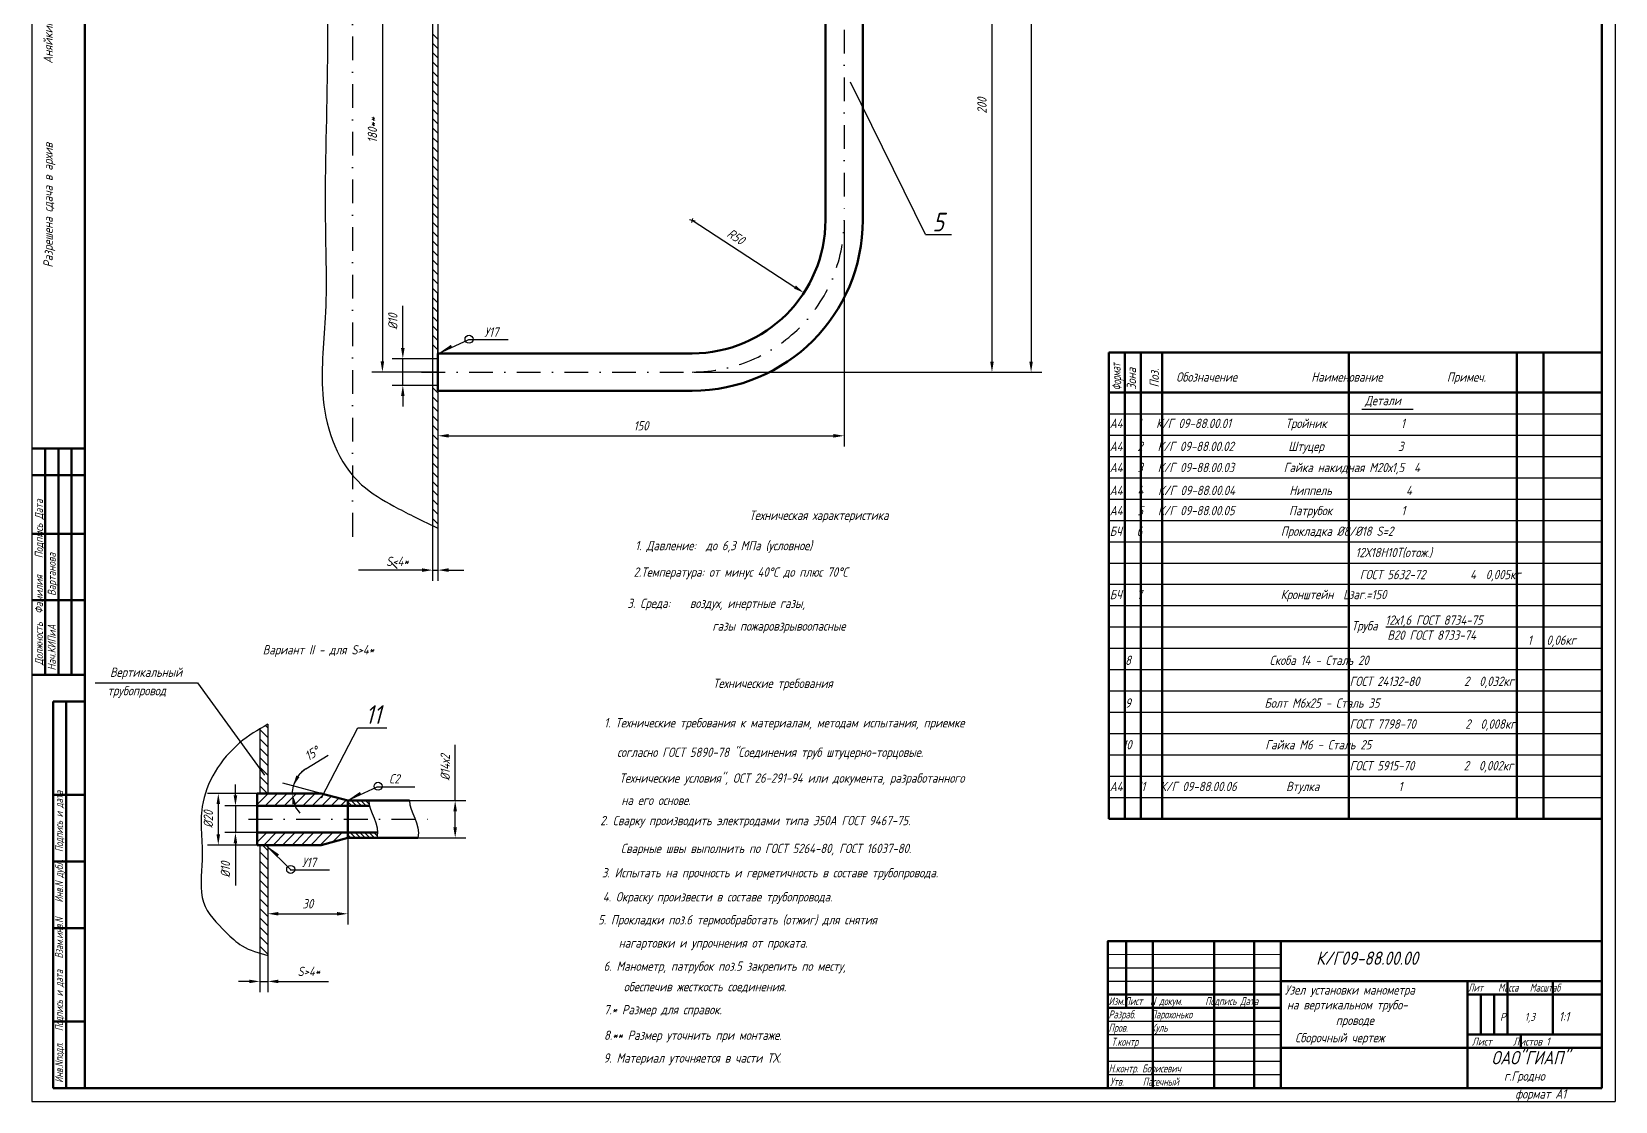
# Model space of a CAD drawing. Header units: inches. Extents: x 0 to 1925, y 0 to 841.
# Drawn here: x 0 to 594, y 0 to 401 of the extents above; entities that cross this region are included whole.
import ezdxf

# ---------------------------------------------------------------- set-up
doc = ezdxf.new("R2010")
doc.units = ezdxf.units.IN
doc.header["$LTSCALE"] = 0.7
doc.header["$MEASUREMENT"] = 0
doc.linetypes.add('DASHDOT', pattern=[25.4, 12.7, -6.35, 0, -6.35])
doc.styles.get("Standard").update_dxf_attribs({"font": 'romand.shx', "width": 0.8, "oblique": 15, "height": 3.5})
doc.dimstyles.get("Standard").update_dxf_attribs({"dimtxt": 3.5, "dimasz": 4, "dimexe": 4, "dimexo": 0, "dimgap": 2, "dimtad": 1, "dimdec": 0, "dimdsep": 46, "dimtxsty": 'Standard', "dimcen": 0.09, "dimadec": 0, "dimazin": 0, "dimtfac": 1, "dimtdec": 0, "dimtmove": 0, "dimatfit": 3, "dimfxl": 0, "dimtolj": 1, "dimtzin": 0, "dimlwd": 25, "dimlwe": 25, "dimarcsym": 0})

# ---------------------------------------------------------------- blocks, each defined once
blk = doc.blocks.new('*D297')
at = {"color": 0, "lineweight": 25}
for p, q in [((139.21, 282.69), (139.21, 298.51)), ((150.39, 278.69), (135.21, 278.69)), ((139.21, 268.69), (139.21, 278.69)), ((150.39, 268.69), (135.21, 268.69)), ((139.21, 264.69), (139.21, 260.69))]:
    blk.add_line(p, q, dxfattribs=at)
for points in [[(138.54, 282.69), (139.87, 282.69), (139.21, 278.69)], [(138.54, 264.69), (139.87, 264.69), (139.21, 268.69)]]:
    blk.add_solid(points, dxfattribs=at)
at = {"layer": 'DEFPOINTS', "color": 0, "lineweight": 25}
for p in [(139.21, 278.69), (150.39, 278.69), (150.39, 268.69)]:
    blk.add_point(p, dxfattribs=at)
at = {"color": 0, "lineweight": 25, "insert": (135.46, 292.6), "char_height": 3.5, "attachment_point": 5, "rotation": 90}
blk.add_mtext('\\A1;%%C10', dxfattribs=at)
blk = doc.blocks.new('*D407')
at = {"color": 0, "lineweight": 25}
for p, q in [((155.11, 455.33), (127.56, 455.33)), ((131.56, 451.33), (131.56, 277.69)), ((152.39, 273.69), (127.56, 273.69))]:
    blk.add_line(p, q, dxfattribs=at)
for points in [[(130.89, 451.33), (132.22, 451.33), (131.56, 455.33)], [(130.89, 277.69), (132.22, 277.69), (131.56, 273.69)]]:
    blk.add_solid(points, dxfattribs=at)
at = {"layer": 'DEFPOINTS', "color": 0, "lineweight": 25}
for p in [(155.11, 455.33), (131.56, 273.69), (152.39, 273.69)]:
    blk.add_point(p, dxfattribs=at)
at = {"color": 0, "lineweight": 25, "insert": (127.81, 364.51), "char_height": 3.5, "attachment_point": 5, "rotation": 90}
blk.add_mtext('\\A1;180**', dxfattribs=at)
blk = doc.blocks.new('*D408')
at = {"color": 0, "lineweight": 25}
for p, q in [((76.43, 114.86), (76.43, 118.86)), ((84.58, 110.86), (72.43, 110.86)), ((76.43, 110.86), (76.43, 100.86)), ((84.58, 100.86), (72.43, 100.86)), ((76.43, 96.86), (76.43, 81.03))]:
    blk.add_line(p, q, dxfattribs=at)
for points in [[(75.76, 114.86), (77.1, 114.86), (76.43, 110.86)], [(75.76, 96.86), (77.1, 96.86), (76.43, 100.86)]]:
    blk.add_solid(points, dxfattribs=at)
at = {"layer": 'DEFPOINTS', "color": 0, "lineweight": 25}
for p in [(84.58, 110.86), (76.43, 100.86), (84.58, 100.86)]:
    blk.add_point(p, dxfattribs=at)
at = {"color": 0, "lineweight": 25, "insert": (72.68, 86.94), "char_height": 3.5, "attachment_point": 5, "rotation": 90}
blk.add_mtext('\\A1;%%C10', dxfattribs=at)
blk = doc.blocks.new('*D409')
at = {"color": 0, "lineweight": 25}
for p, q in [((84.58, 115.53), (66, 115.53)), ((70, 111.53), (70, 100.18)), ((84.58, 96.18), (66, 96.18))]:
    blk.add_line(p, q, dxfattribs=at)
for points in [[(69.33, 111.53), (70.66, 111.53), (70, 115.53)], [(69.33, 100.18), (70.66, 100.18), (70, 96.18)]]:
    blk.add_solid(points, dxfattribs=at)
at = {"layer": 'DEFPOINTS', "color": 0, "lineweight": 25}
for p in [(84.58, 115.53), (70, 96.18), (84.58, 96.18)]:
    blk.add_point(p, dxfattribs=at)
at = {"color": 0, "lineweight": 25, "insert": (66.25, 105.85), "char_height": 3.5, "attachment_point": 5, "rotation": 90}
blk.add_mtext('\\A1;%%C20', dxfattribs=at)
blk = doc.blocks.new('*D410')
at = {"color": 0, "lineweight": 25}
for p, q in [((102.87, 124.75), (111.27, 129.93)), ((108.55, 115.53), (94.23, 119.37))]:
    blk.add_line(p, q, dxfattribs=at)
for start, end in [(121.66195, 165), (122.44358, 143.72179), (165, 180), (201.27821, 222.55642)]:
    blk.add_arc((108.55, 115.53), 10.83, start, end, dxfattribs=at)
for points in [[(100.42, 121.65), (99.22, 122.23), (98.09, 118.33)], [(97.8, 111.47), (99.11, 111.72), (97.72, 115.53)]]:
    blk.add_solid(points, dxfattribs=at)
at = {"layer": 'DEFPOINTS', "color": 0, "lineweight": 25}
for p in [(84.58, 115.53), (97.76, 116.47), (108.55, 115.53), (108.55, 115.53), (118.55, 112.85)]:
    blk.add_point(p, dxfattribs=at)
at = {"color": 0, "lineweight": 25, "insert": (105.1, 130.53), "char_height": 3.5, "attachment_point": 5, "rotation": 31.66195}
blk.add_mtext('\\A1;15°', dxfattribs=at)
blk = doc.blocks.new('*D411')
at = {"color": 0, "lineweight": 25}
for p, q in [((158.85, 112.86), (158.85, 133.75)), ((141.73, 112.86), (162.85, 112.86)), ((158.85, 102.86), (158.85, 108.86)), ((144.8, 98.86), (162.85, 98.86))]:
    blk.add_line(p, q, dxfattribs=at)
for points in [[(158.18, 108.86), (159.51, 108.86), (158.85, 112.86)], [(158.18, 102.86), (159.51, 102.86), (158.85, 98.86)]]:
    blk.add_solid(points, dxfattribs=at)
at = {"layer": 'DEFPOINTS', "color": 0, "lineweight": 25}
for p in [(141.73, 112.86), (158.85, 112.86), (144.8, 98.86)]:
    blk.add_point(p, dxfattribs=at)
at = {"color": 0, "lineweight": 25, "insert": (155.1, 125.3), "char_height": 3.5, "attachment_point": 5, "rotation": 90}
blk.add_mtext('\\A1;%%C14х2', dxfattribs=at)
blk = doc.blocks.new('*D412')
at = {"color": 0, "lineweight": 25}
for p, q in [((88.58, 95.41), (88.58, 66.39)), ((118.55, 98.86), (118.55, 66.39)), ((92.58, 70.39), (114.55, 70.39))]:
    blk.add_line(p, q, dxfattribs=at)
for points in [[(92.58, 71.06), (92.58, 69.73), (88.58, 70.39)], [(114.55, 71.06), (114.55, 69.73), (118.55, 70.39)]]:
    blk.add_solid(points, dxfattribs=at)
at = {"layer": 'DEFPOINTS', "color": 0, "lineweight": 25}
for p in [(88.58, 95.41), (118.55, 98.86), (118.55, 70.39)]:
    blk.add_point(p, dxfattribs=at)
at = {"color": 0, "lineweight": 25, "insert": (103.57, 74.14), "char_height": 3.5, "attachment_point": 5}
blk.add_mtext('\\A1;30', dxfattribs=at)
blk = doc.blocks.new('*D413')
at = {"color": 0, "lineweight": 25}
for p, q in [((85.58, 55.59), (85.58, 41.01)), ((88.58, 54.67), (88.58, 41.01)), ((81.58, 45.01), (77.58, 45.01)), ((85.58, 45.01), (88.58, 45.01)), ((92.58, 45.01), (111.3, 45.01))]:
    blk.add_line(p, q, dxfattribs=at)
for points in [[(81.58, 45.67), (81.58, 44.34), (85.58, 45.01)], [(92.58, 45.67), (92.58, 44.34), (88.58, 45.01)]]:
    blk.add_solid(points, dxfattribs=at)
at = {"layer": 'DEFPOINTS', "color": 0, "lineweight": 25}
for p in [(85.58, 55.59), (88.58, 54.67), (88.58, 45.01)]:
    blk.add_point(p, dxfattribs=at)
at = {"color": 0, "lineweight": 25, "insert": (103.94, 48.76), "char_height": 3.5, "attachment_point": 5}
blk.add_mtext('\\A1;S>4*', dxfattribs=at)

msp = doc.modelspace()

# ---------------------------------------------------------------- hatches: boundary and pattern name
at = {"lineweight": 25}
h = msp.add_hatch(dxfattribs=at)
h.set_pattern_fill('ANSI31', color=256, scale=20, angle=90, style=0)
h.set_pattern_definition([(135, (-2898.9583, -2299.3824), (-1.767767, -1.767767), [])])
edge = h.paths.add_edge_path()
edge.add_spline(control_points=[(85.58, 55.59), (86.58, 55.28), (87.58, 54.99), (88.58, 54.67)], knot_values=[108.433333, 108.433333, 108.433333, 108.433333, 111.526243, 111.526243, 111.526243, 111.526243], degree=3, periodic=0)
edge.add_line((88.58, 54.67), (88.58, 96.18))
edge.add_line((88.58, 96.18), (85.58, 96.18))
edge.add_line((85.58, 96.18), (85.58, 55.59))
edge = h.paths.add_edge_path()
edge.add_spline(control_points=[(88.58, 141.51), (87.58, 140.94), (86.57, 140.37), (85.58, 139.77)], knot_values=[2.852577, 2.852577, 2.852577, 2.852577, 6.319113, 6.319113, 6.319113, 6.319113], degree=3, periodic=0)
edge.add_line((85.58, 139.77), (85.58, 115.53))
edge.add_line((85.58, 115.53), (88.58, 115.53))
edge.add_line((88.58, 115.53), (88.58, 141.51))
h = msp.add_hatch(dxfattribs=at)
h.set_pattern_fill('ANSI31', color=256, scale=20, style=0)
h.set_pattern_definition([(45, (-2898.9583, -2299.3824), (-1.767767, 1.767767), [])])
h.paths.add_polyline_path([(108.55, 115.53), (88.84, 115.53), (88.32, 115.29), (88.58, 115.44), (88.58, 115.53), (84.58, 115.53), (84.58, 110.86), (118.55, 110.86), (118.55, 112.85)])
h.paths.add_polyline_path([(118.55, 100.86), (84.58, 100.86), (84.58, 96.18), (108.55, 96.18), (118.55, 98.86)])

# ---------------------------------------------------------------- linework, layer by layer
for p, q in [((0, 841), (0, 0)), ((594, 841), (594, 0)), ((152.35, 280.53), (164.01, 285.91)), ((164.01, 285.91), (178.78, 285.91)), ((118.22, 112.77), (129.64, 118.05)), ((129.64, 118.05), (143.7, 118.05)), ((87.94, 96.04), (97.08, 87.02)), ((96.98, 86.94), (111.75, 86.94)), ((0, 0), (594, 0))]:
    msp.add_line(p, q)
at = {"lineweight": 50}
for p, q in [((20, 836), (20, 5)), ((589, 836), (589, 5)), ((297.74, 445.33), (297.74, 383.69)), ((311.74, 445.33), (311.74, 330.69)), ((297.74, 383.69), (297.74, 330.69)), ((311.74, 383.69), (311.74, 330.69)), ((152.39, 280.69), (247.74, 280.69)), ((404, 281.02), (404, 106.02)), ((404, 281.02), (589, 281.02)), ((410, 281.02), (410, 106.02)), ((416, 281.02), (416, 106.02)), ((424, 281.02), (424, 106.02)), ((494, 281.02), (494, 106.02)), ((557, 281.02), (557, 106.02)), ((567, 281.02), (567, 106.02)), ((152.39, 266.69), (247.74, 266.69)), ((404, 266.02), (589, 266.02)), ((0, 245.02), (20, 245.02)), ((5, 245.02), (5, 160.02)), ((10, 245.02), (10, 160.02)), ((15, 245.02), (15, 160.02)), ((0, 235.02), (20, 235.02)), ((0, 213.02), (20, 213.02)), ((0, 188.02), (20, 188.02)), ((0, 160.02), (20, 160.02)), ((8, 150.02), (8, 5)), ((8, 150.02), (20, 150.02)), ((13, 150.02), (13, 5)), ((8, 115.02), (20, 115.02)), ((84.58, 115.53), (84.58, 96.18)), ((108.55, 115.53), (84.58, 115.53)), ((118.55, 112.85), (108.55, 115.53)), ((84.58, 110.86), (126.67, 110.86)), ((118.55, 112.86), (141.73, 112.86)), ((404, 106.02), (589, 106.02)), ((84.58, 100.86), (129.77, 100.86)), ((108.55, 96.18), (84.58, 96.18)), ((118.55, 98.86), (108.55, 96.18)), ((118.55, 98.86), (144.8, 98.86)), ((8, 90.02), (20, 90.02)), ((8, 65.02), (20, 65.02)), ((403.56, 60.07), (589, 60.07)), ((403.59, 60.07), (403.59, 5)), ((410.56, 60.07), (410.56, 35.07)), ((420.56, 60.07), (420.56, 5.07)), ((443.56, 60.07), (443.56, 5.07)), ((458.56, 60.07), (458.56, 5.07)), ((468.56, 60.07), (468.56, 5.07)), ((468.56, 45.07), (589, 45.07)), ((538.56, 45.07), (538.56, 5.07)), ((553.56, 45.07), (553.56, 25.07)), ((570.56, 45.07), (570.56, 25.07)), ((403.56, 40.07), (468.56, 40.07)), ((538.56, 40.07), (589, 40.07)), ((543.56, 40.07), (543.56, 25.07)), ((548.56, 40.07), (548.56, 25.07)), ((8, 30.02), (20, 30.02)), ((403.56, 35.07), (468.56, 35.07)), ((538.56, 25.07), (588.56, 25.07)), ((558.56, 25.07), (558.56, 20.07)), ((468.56, 20.07), (589, 20.07)), ((8, 5), (589, 5))]:
    msp.add_line(p, q, dxfattribs=at)
at = {"linetype": 'DASHDOT'}
for p, q in [((304.74, 777.62), (304.74, 330.69)), ((120.39, 596.27), (120.39, 210.6)), ((146.24, 273.69), (247.74, 273.69)), ((81.38, 105.86), (150.07, 105.86))]:
    msp.add_line(p, q, dxfattribs=at)
at = {"linetype": 'Continuous'}
for p, q in [((152.39, 654.85), (152.39, 280.69)), ((150.39, 648.3), (150.39, 216.05)), ((152.39, 266.69), (152.39, 215.1))]:
    msp.add_line(p, q, dxfattribs=at)
at = {"lineweight": 25}
for p, q in [((374.86, 612.34), (374.86, 277.62)), ((360.19, 469.69), (360.19, 277.62)), ((152.39, 398.65), (150.39, 400.65)), ((152.39, 395.11), (150.39, 397.11)), ((152.39, 391.58), (150.39, 393.58)), ((152.39, 388.04), (150.39, 390.04)), ((152.39, 384.51), (150.39, 386.51)), ((152.39, 380.97), (150.39, 382.97)), ((335.2, 325.28), (307.14, 382.42)), ((152.39, 377.44), (150.39, 379.44)), ((152.39, 373.9), (150.39, 375.9)), ((152.39, 370.37), (150.39, 372.37)), ((152.39, 366.83), (150.39, 368.83)), ((152.39, 363.29), (150.39, 365.29)), ((152.39, 359.76), (150.39, 361.76)), ((152.39, 356.22), (150.39, 358.22)), ((152.39, 352.69), (150.39, 354.69)), ((152.39, 349.15), (150.39, 351.15)), ((152.39, 345.62), (150.39, 347.62)), ((152.39, 342.08), (150.39, 344.08)), ((152.39, 338.55), (150.39, 340.55)), ((152.39, 335.01), (150.39, 337.01)), ((152.39, 331.48), (150.39, 333.48)), ((152.39, 327.94), (150.39, 329.94)), ((246.77, 330.92), (248.85, 330.43)), ((247.89, 331.31), (247.54, 329.85)), ((247.74, 330.69), (286.29, 305.59)), ((304.74, 330.61), (304.74, 245.76)), ((152.39, 324.4), (150.39, 326.4)), ((152.39, 320.87), (150.39, 322.87)), ((335.2, 325.28), (345.07, 325.28)), ((152.39, 317.33), (150.39, 319.33)), ((152.39, 313.8), (150.39, 315.8)), ((152.39, 310.26), (150.39, 312.26)), ((152.39, 306.73), (150.39, 308.73)), ((152.39, 303.19), (150.39, 305.19)), ((152.39, 280.69), (152.39, 303.37)), ((152.39, 299.66), (150.39, 301.66)), ((152.39, 296.12), (150.39, 298.12)), ((152.39, 292.58), (150.39, 294.58)), ((152.39, 289.05), (150.39, 291.05)), ((152.39, 285.51), (150.39, 287.51)), ((152.39, 281.98), (150.39, 283.98)), ((404, 281.02), (589, 281.02)), ((152.39, 278.69), (150.39, 278.69)), ((248.43, 273.62), (364.19, 273.62)), ((276.72, 273.62), (378.86, 273.62)), ((152.39, 268.69), (150.39, 268.69)), ((152.39, 265.91), (150.39, 267.91)), ((152.39, 262.37), (150.39, 264.37)), ((152.39, 266.69), (152.39, 245.76)), ((152.39, 258.84), (150.39, 260.84)), ((152.39, 255.3), (150.39, 257.3)), ((404, 258.02), (589, 258.02)), ((498.98, 259.8), (518.19, 259.8)), ((152.39, 251.77), (150.39, 253.77)), ((152.39, 248.23), (150.39, 250.23)), ((156.39, 249.76), (300.74, 249.76)), ((404, 250.02), (589, 250.02)), ((152.39, 244.69), (150.39, 246.69)), ((152.39, 241.16), (150.39, 243.16)), ((152.39, 237.62), (150.39, 239.62)), ((404, 242.02), (589, 242.02)), ((152.39, 234.09), (150.39, 236.09)), ((152.39, 230.55), (150.39, 232.55)), ((404, 234.02), (589, 234.02)), ((152.39, 227.37), (150.39, 229.37)), ((152.39, 223.83), (150.39, 225.83)), ((404, 226.02), (589, 226.02)), ((152.39, 220.3), (150.39, 222.3)), ((152.39, 216.76), (150.39, 218.76)), ((150.39, 216.05), (150.39, 195.36)), ((152.39, 215.36), (152.39, 195.36)), ((404, 218.02), (589, 218.02)), ((404, 210.02), (589, 210.02)), ((404, 202.02), (589, 202.02)), ((146.39, 199.36), (122.58, 199.36)), ((135.19, 201.79), (137.12, 200.02)), ((150.39, 199.36), (152.39, 199.36)), ((156.39, 199.36), (162.11, 199.36)), ((404, 194.02), (589, 194.02)), ((404, 186.02), (589, 186.02)), ((404, 178.02), (493.43, 178.02)), ((507.86, 178.02), (589, 178.02)), ((404, 170.02), (589, 170.02)), ((404, 162.02), (589, 162.02)), ((23.82, 157.01), (62.21, 157.01)), ((62.21, 157.01), (87.28, 122.44)), ((404, 154.02), (589, 154.02)), ((404, 146.02), (589, 146.02)), ((85.58, 139.77), (85.58, 115.53)), ((88.58, 141.51), (88.58, 115.53)), ((108.72, 113.86), (122.38, 140.22)), ((122.38, 140.22), (133.24, 140.22)), ((404, 138.02), (589, 138.02)), ((404, 130.02), (589, 130.02)), ((404, 122.02), (589, 122.02)), ((404, 114.02), (589, 114.02)), ((88.55, 110.86), (86.55, 110.86)), ((120.13, 110.86), (118.55, 112.43)), ((121.89, 110.86), (119.89, 112.86)), ((123.66, 110.86), (121.66, 112.86)), ((125.43, 110.86), (123.43, 112.86)), ((126.54, 111.52), (125.2, 112.86)), ((88.55, 100.86), (84.58, 100.86)), ((85.58, 96.18), (85.58, 55.59)), ((88.58, 96.18), (88.58, 54.67)), ((119.75, 98.86), (118.55, 100.06)), ((121.52, 98.86), (119.52, 100.86)), ((123.29, 98.86), (121.29, 100.86)), ((125.06, 98.86), (123.06, 100.86)), ((126.82, 98.86), (124.82, 100.86)), ((128.59, 98.86), (126.59, 100.86)), ((129.66, 99.56), (128.36, 100.86)), ((403.56, 50.07), (468.56, 50.07)), ((403.56, 45.07), (468.56, 45.07)), ((403.56, 30.07), (468.56, 30.07)), ((403.56, 25.07), (468.56, 25.07)), ((403.56, 20.07), (468.56, 20.07)), ((403.56, 15.07), (468.56, 15.07)), ((403.56, 10.07), (468.56, 10.07))]:
    msp.add_line(p, q, dxfattribs=at)
at = {"linetype": 'Continuous', "lineweight": 50}
for p, q in [((152.39, 280.69), (152.39, 266.69)), ((118.55, 112.86), (118.55, 98.86))]:
    msp.add_line(p, q, dxfattribs=at)
at = {"lineweight": 15}
msp.add_line((403.56, 55.07), (468.56, 55.07), dxfattribs=at)
for points in [[(152.35, 280.53, 0, 1, 0), (157.48, 283.44, 1, 1, 0)], [(118.22, 112.77, 0, 1, 0), (123.35, 115.68, 1, 1, 0)], [(87.94, 96.04, 0, 1, 0), (92.47, 92.26, 1, 1, 0)]]:
    msp.add_lwpolyline(points, format="xyseb")
for centre in [(164.04, 285.97), (129.91, 118.22), (97.15, 87.01)]:
    msp.add_circle(centre, 1.5)
at = {"lineweight": 50}
for radius in [50, 64]:
    msp.add_arc((247.74, 330.69), radius, 270, 0, dxfattribs=at)
at = {"linetype": 'DASHDOT', "lineweight": 25}
msp.add_arc((247.74, 330.69), 57, 270, 0, dxfattribs=at)
at = {"lineweight": 25}
for points, knots in [([(152.39, 654.85), (146.78, 636.39), (135.32, 599.91), (109.46, 540.22), (111.24, 477.38), (110.82, 425.92), (111.14, 380.13), (109.4, 338.73), (111.19, 296.06), (106.75, 262.19), (116.67, 234.37), (137.33, 222.35), (145.08, 218.57), (152.22, 215.18), (152.39, 215.1)], [12.112659, 12.112659, 12.112659, 12.112659, 70.057864, 126.91747, 204.921539, 254.684611, 281.974035, 342.176642, 379.097629, 409.608145, 444.817237, 459.291905, 477.246496, 477.68738, 477.68738, 477.68738, 477.68738]), ([(88.58, 141.51), (84.89, 139.43), (73.38, 132.5), (61.33, 113.26), (65.1, 92.22), (61.88, 74.52), (71.42, 64.83), (79.19, 57.24), (85.23, 55.72), (88.58, 54.67)], [2.852577, 2.852577, 2.852577, 2.852577, 15.556371, 43.202602, 63.291319, 79.182298, 93.200221, 101.158339, 111.526243, 111.526243, 111.526243, 111.526243])]:
    msp.add_open_spline(points, degree=3, knots=knots, dxfattribs=at)
for points in [[(126.44, 112.86), (126.27, 108.67), (130.89, 104.1), (129.51, 98.86)], [(141.73, 112.86), (141.56, 108.67), (146.18, 104.1), (144.8, 98.86)]]:
    msp.add_open_spline(points, degree=3, dxfattribs=at)
for points in [[(286.65, 306.15), (285.93, 305.03), (289.64, 303.41)], [(359.52, 277.62), (360.86, 277.62), (360.19, 273.62)], [(374.19, 277.62), (375.52, 277.62), (374.86, 273.62)], [(156.39, 250.42), (156.39, 249.09), (152.39, 249.76)], [(300.74, 250.42), (300.74, 249.09), (304.74, 249.76)], [(146.39, 200.03), (146.39, 198.69), (150.39, 199.36)], [(156.39, 200.03), (156.39, 198.69), (152.39, 199.36)]]:
    msp.add_solid(points, dxfattribs=at)
at = {"layer": 'DEFPOINTS', "color": 0, "linetype": 'ByBlock'}
for p in [(293.99, 383.69), (315.49, 383.69)]:
    msp.add_point(p, dxfattribs=at)

# ---------------------------------------------------------------- texts
at = {"lineweight": 25, "oblique": 15, "width": 0.8}
for s, p in [('Зона', (414.25, 267.01)), ('Поз.', (422.81, 267.9))]:
    msp.add_text(s, height=3.5, rotation=90, dxfattribs=at).set_placement(p)
msp.add_text('1:1', height=3.5, dxfattribs=at).set_placement((572.81, 30.04))
at = {"lineweight": 25, "attachment_point": 1}
for s, insert, char_height, width, rotation in [('Разрешена сдача в архив                Аняйкина Н.П.', (4.41, 312.88), 3.5, 273.9552, 90), ('{\\W0.6;Формат}', (405.36, 266.6), 3.5, 24.1201, 93.2058), ('Должность  Фамилия    Подпись Дата', (1.2, 163.67), 3, 85.2134, 90), ('Вартанова', (6.02, 189.66), 3, 62.2383, 90), ('Нач.КИПиА', (6.02, 161.69), 3, 66.6475, 90), ('{\\W0.7; Инв.Nподл.   Подпись и дата   Взам.инв.N    Инв.N дубл.  Подпись и дата}', (8.76, 5.54), 3, 144.2887, 90)]:
    msp.add_mtext(s, dxfattribs=dict(at, insert=insert, char_height=char_height, width=width, rotation=rotation))
at = {"lineweight": 25, "char_height": 3.5, "attachment_point": 5}
for s, insert, rotation in [('\\A1;200', (356.44, 373.66), 90), ('\\A1;R50', (264.15, 324.48), 326.93494)]:
    msp.add_mtext(s, dxfattribs=dict(at, insert=insert, rotation=rotation))
at = {"lineweight": 35, "attachment_point": 1}
for s, insert, char_height, width in [('5', (337.89, 333.46), 7, 25.8231), ('11', (125.2, 148.67), 7, 25.8231), ('К/Г09-88.00.00 ', (481.78, 56.22), 5, 116.2188), ('Узел установки манометра', (470.06, 43.55), 3.5, 67.1383), ('на вертикальном трубо-', (470.82, 37.97), 3.5, 67.3555), ('проводе ', (489.15, 32.14), 3.5, 71.0495), (' Сборочный чертеж', (472.04, 25.63), 3.5, 67.3555), ('ОАО"ГИАП"', (547.55, 18.89), 5, 36.171)]:
    msp.add_mtext(s, dxfattribs=dict(at, insert=insert, char_height=char_height, width=width))
at = {"lineweight": 25, "attachment_point": 1}
for s, insert, char_height, width in [('У17', (169.77, 290.42), 3.5, 15.4142), (' Обозначение               Наименование             Примеч.', (427.45, 273.58), 3.5, 160.8509), ('Детали', (500.08, 264.74), 3.5, 34.5782), ('А4   1   К/Г 09-88.00.01           Тройник               1', (404.35, 256.16), 3.5, 191.907), ('А4   2   К/Г 09-88.00.02           Штуцер               3', (404.35, 247.54), 3.5, 191.907), ('А4   3   К/Г 09-88.00.03          Гайка накидная М20х1,5  4', (404.35, 239.61), 3.5, 191.907), ('А4   4   К/Г 09-88.00.04           Ниппель               4', (404.35, 231.01), 3.5, 191.907), ('Техническая характеристика', (269.15, 221.68), 3.5, 128.6102), ('А4   5   К/Г 09-88.00.05           Патрубок              1', (404.35, 223.45), 3.5, 191.907), ('БЧ   6                            Прокладка %%C8/%%C18 S=2       ', (404.35, 215.7), 3.5, 191.907), ('1. Давление:  до 6,3 МПа (условное)', (226.39, 210.31), 3.5, 144.1261), ('  12Х18Н10Т(отож.)', (492.83, 207.71), 3.5, 101.7791), ('2.Температура: от минус 40%%DС до плюс 70%%DС ', (225.78, 200.37), 3.5, 171.4087), ('    ГОСТ 5632-72         4  0,005кг', (490.72, 199.44), 3.5, 101.7791), ('БЧ   7                            Кронштейн  Lзаг.=150       ', (404.35, 191.95), 3.5, 191.907), ('3. Среда:    воздух, инертные газы,', (223.46, 188.65), 3.5, 121.0246), (' газы пожаровзрывоопасные', (253.48, 180.12), 3.5, 90.5403), ('Труба', (495.08, 180.2), 3.5, 36.5786), ('12х1,6 ГОСТ 8734-75', (507.74, 182.34), 3.5, 73.1572), ('В20 ГОСТ 8733-74', (508.5, 176.7), 3.5, 72.5735), ('1   0,06кг', (561.13, 174.81), 3.5, 33.2304), ('Вариант II - для S>4*', (86.65, 171.21), 3.5, 62.4197), ('        8                            Скоба 14 - Сталь 20', (395.27, 167.25), 3.5, 194.5554), ('Вертикальный  ', (29.38, 162.79), 3.5, 77.5752), ('трубопровод', (28.45, 155.86), 3.5, 77.5752), ('Технические требования', (255.56, 158.61), 3.5, 102.7909), ('     ГОСТ 24132-80         2  0,032кг', (485.06, 159.38), 3.5, 105.0633), ('        9                           Болт М6х25 - Сталь 35', (395.27, 151.21), 3.5, 194.5554), ('1. Технические требования к материалам, методам испытания, приемке ', (214.73, 143.82), 3.5, 177.1895), ('     ГОСТ 7798-70          2  0,008кг', (485.06, 143.34), 3.5, 105.0633), (' согласно ГОСТ 5890-78 "Соединения труб штуцерно-торцовые.', (217.73, 132.75), 3.5, 228.4083), ('        10                           Гайка М6 - Сталь 25', (394.26, 135.57), 3.5, 194.5554), ('     ГОСТ 5915-70          2  0,002кг', (485.06, 127.7), 3.5, 105.0633), ('С2', (134.06, 122.78), 3.5, 18.5414), ('Технические условия", ОСТ 26-291-94 или документа, разработанного ', (220.47, 123.06), 3.5, 203.9525), ('А4   11   К/Г 09-88.00.06          Втулка                1', (404.35, 119.91), 3.5, 191.907), ('на его основе.', (221.2, 114.71), 3.5, 162.0615), (' 2. Сварку производить электродами типа Э50А ГОСТ 9467-75.', (211.39, 107.12), 3.5, 193.0074), ('Сварные швы выполнить по ГОСТ 5264-80, ГОСТ 16037-80.', (220.99, 96.66), 3.5, 152.7503), ('У17', (101.35, 91.41), 3.5, 15.4142), ('3. Испытать на прочность и герметичность в составе трубопровода.', (213.88, 87.54), 3.5, 200.573), ('4. Окраску произвести в составе трубопровода.', (214.22, 78.5), 3.5, 159.0384), (' 5. Прокладки поз.6 термообработать (отжиг) для снятия ', (210.57, 69.89), 3.5, 184.8861), ('  нагартовки и упрочнения от проката.', (216.47, 61.18), 3.5, 179.2446), ('6. Манометр, патрубок поз.5 закрепить по месту,', (214.52, 52.48), 3.5, 172.3302), ('  обеспечив жесткость соединения.', (218.37, 44.77), 3.5, 150.2053), ('{\\W0.7;Лит    Масса   Масштаб}', (538.75, 44.18), 3, 48.3624), ('7.* Размер для справок.', (214.66, 36.17), 3.5, 182.1899), ('{\\W0.6; Изм.Лист  N докум.      Подпись Дата\\P Разраб.    Парохонько\\P Пров.      Куль}', (402.48, 39.12), 3, 75.9719), ('Р', (550.76, 33.2), 3, 4.7355), ('1,3', (560.02, 33.2), 3, 4.7355), ('8.** Размер уточнить при монтаже.', (214.66, 26.56), 3.5, 182.1899), ('{\\W0.7;Т.контр}', (404.99, 23.86), 3, 65.7648), ('Лист     Листов 1', (540.16, 23.94), 3, 49.4707), ('9. Материал уточняется в части ТХ.', (214.49, 18.01), 3.5, 162.0615), ('{\\W0.7; Н.контр. Борисевич}', (402.54, 13.85), 3, 40.546), ('{\\W0.7;Утв.     Пасечный}', (404.48, 8.86), 3, 39.2217), ('г.Гродно', (552.25, 11.25), 3.5, 35.0627), ('формат А1', (556.46, 4.53), 3.5, 32.7454)]:
    msp.add_mtext(s, dxfattribs=dict(at, insert=insert, char_height=char_height, width=width))
at = {"lineweight": 25, "char_height": 3.5, "attachment_point": 5}
for s, insert in [('150', (228.57, 253.51)), (' S<4*', (136.22, 202.63))]:
    msp.add_mtext(s, dxfattribs=dict(at, insert=insert))

# ---------------------------------------------------------------- dimensions: what is measured, and where the dimension line sits
at = {"lineweight": 25}
for base, p1, p2, text, picture, middle in [((131.56, 273.69), (155.11, 455.33), (152.39, 273.69), '180**', '*D407', (127.81, 364.51)), ((139.21, 278.69), (150.39, 268.69), (150.39, 278.69), '%%C10', '*D297', (135.46, 292.6)), ((158.85, 112.86), (144.8, 98.86), (141.73, 112.86), '%%C14х2', '*D411', (155.1, 125.3)), ((76.43, 100.86), (84.58, 110.86), (84.58, 100.86), '%%C10', '*D408', (72.68, 86.94)), ((70, 96.18), (84.58, 115.53), (84.58, 96.18), '%%C20', '*D409', (66.25, 105.85))]:
    dim = msp.add_linear_dim(base=base, p1=p1, p2=p2, angle=90, text=text, dimstyle='Standard', dxfattribs=at)
    dim.commit()
    dim.dimension.update_dxf_attribs({"geometry": picture, "text_midpoint": middle})
dim = msp.add_angular_dim_2l(base=(97.76, 116.47), line1=((108.55, 115.53), (84.58, 115.53)), line2=((118.55, 112.85), (108.55, 115.53)), dimstyle='Standard', dxfattribs=at)
dim.commit()
dim.dimension.update_dxf_attribs({"geometry": '*D410', "text_midpoint": (105.1, 130.53)})
dim = msp.add_linear_dim(base=(118.55, 70.39), p1=(88.58, 95.41), p2=(118.55, 98.86), dimstyle='Standard', dxfattribs=at)
dim.commit()
dim.dimension.update_dxf_attribs({"geometry": '*D412', "text_midpoint": (103.57, 74.14)})
dim = msp.add_linear_dim(base=(88.58, 45.01), p1=(85.58, 55.59), p2=(88.58, 54.67), text='S>4*', dimstyle='Standard', dxfattribs=at)
dim.commit()
dim.dimension.update_dxf_attribs({"geometry": '*D413', "text_midpoint": (103.94, 48.76)})

doc.saveas('drawing.dxf')
